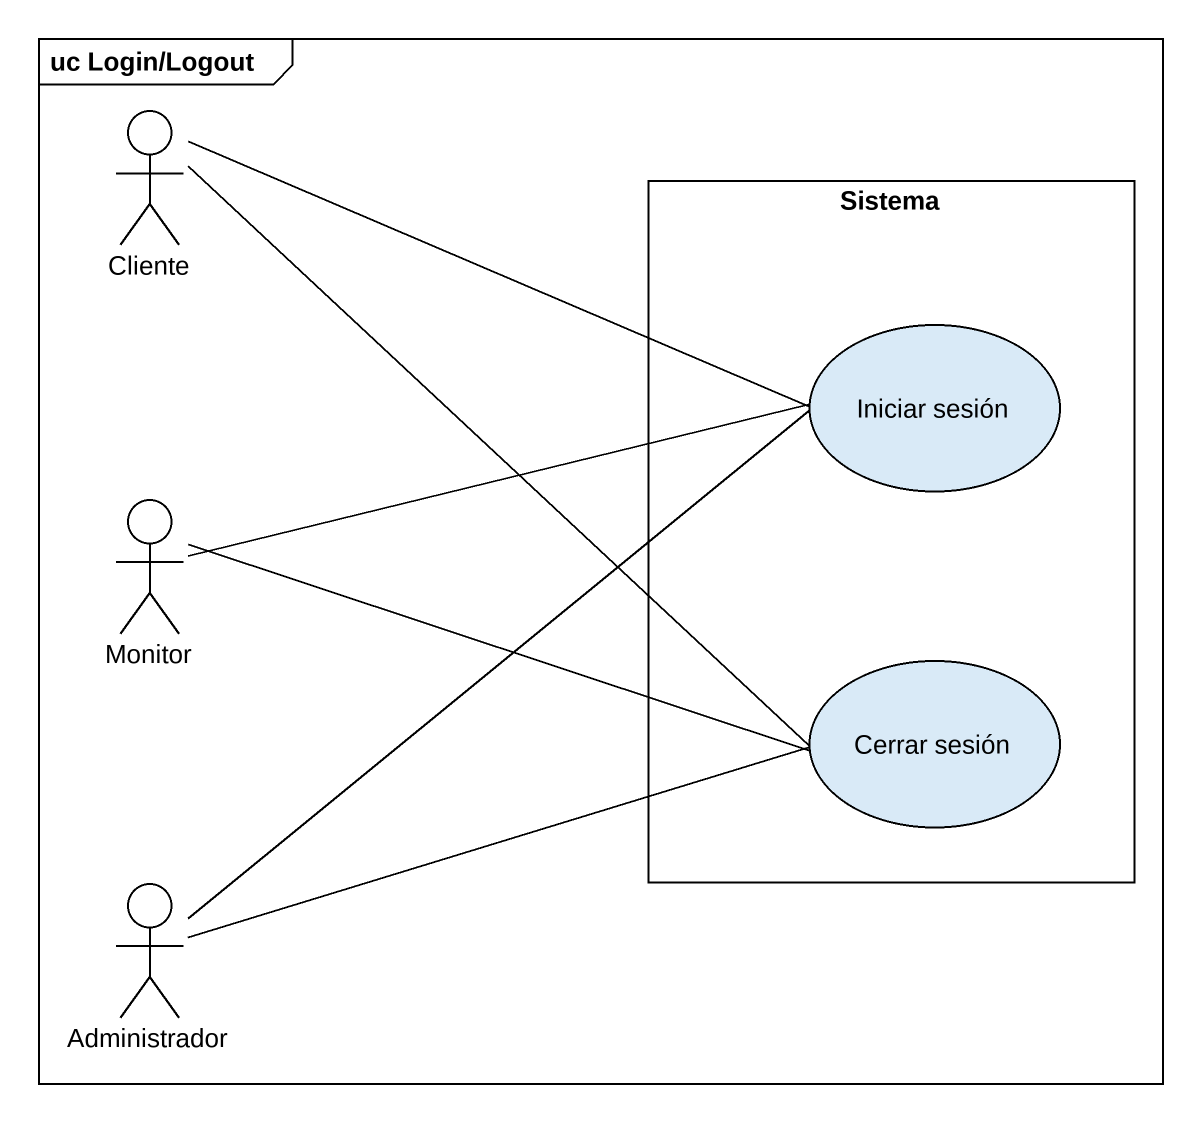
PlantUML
@startuml
mainframe uc Login/Logout
actor Cliente
rectangle Sistema {
  usecase "Iniciar sesión" as Iniciar_sesión
  usecase "Cerrar sesión" as Cerrar_sesión
}
actor Monitor
actor Administrador
Cliente -right- Iniciar_sesión
Cliente -- Cerrar_sesión
Monitor -right- Iniciar_sesión
Monitor -right- Cerrar_sesión
Administrador -up- Iniciar_sesión
Administrador -right- Cerrar_sesión
@enduml
